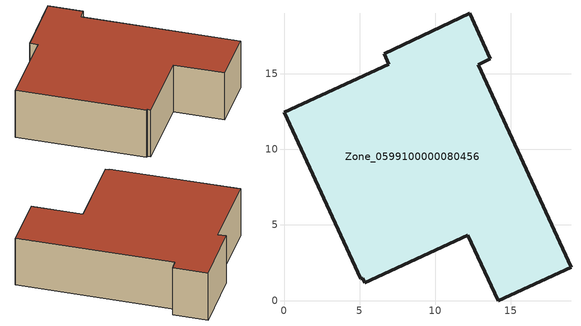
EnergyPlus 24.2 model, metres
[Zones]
Zone_0599100000080456
 floor ground (C_G): 18.97,2.2 14.15,0 12.15,4.32 5.34,1.17 5.19,1.49 5.07,1.43 0,12.43 6.94,15.62 6.61,16.3 12.27,18.98 13.63,15.98 12.82,15.58 z0
 wall outside (C_F): 6.61,16.3 6.94,15.62 0,12.43 5.07,1.43 5.19,1.49 5.34,1.17 12.15,4.32 14.15,0 18.97,2.2 12.82,15.58 13.63,15.98 12.27,18.98 6.61,16.3 z0:4.97
 roof outside (C_R): 18.97,2.2 12.82,15.58 13.63,15.98 12.27,18.98 6.61,16.3 6.94,15.62 0,12.43 5.07,1.43 5.19,1.49 5.34,1.17 12.15,4.32 14.15,0 z4.97
[BUILDING]
Pand.0599100000080456: North Axis=0; Terrain=City; Loads Convergence Tolerance Value=0.04; Temperature Convergence Tolerance Value=0.4; Solar Distribution=FullExterior; Maximum Number of Warmup Days=25; Minimum Number of Warmup Days=1
[Site:Location]
Rotterdam.The.Hague.AP_ZH_NLD Design_Conditions: Latitude=51.96; Longitude=4.45; Time Zone=1; Elevation=-4.5
[SITE:GROUNDTEMPERATURE:BUILDINGSURFACE]
18, 18, 18, 18, 18, 18, 18, 18, 18, 18, 18, 18
[MATERIAL] Thermal Absorptance=0.9; Solar Absorptance=0.7; Visible Absorptance=0.7
Name | Roughness | Thickness | Conductivity | Density | Specific Heat
G.D.1965 | MediumSmooth | 0.15 | 1 | 540 | 1210
F.D.1965 | Rough | 0.3 | 0.857143 | 1920 | 840
R.D.1965 | MediumRough | 0.2 | 0.08 | 1500 | 1000
[CONSTRUCTION]
C_G: G.D.1965
C_F: F.D.1965
C_R: R.D.1965
[ZONE]
Zone_0599100000080456: Type=1; Multiplier=1; Ceiling Height=Autocalculate; Volume=Autocalculate; Floor Area=autocalculate; Part of Total Floor Area=Yes
[ZONEINFILTRATION:DESIGNFLOWRATE]
Infil_Zone_0599100000080456: Zone or ZoneList or Space or SpaceList=Zone_0599100000080456; Schedule=AlwaysOn; Design Flow Rate Calculation Method=Flow/Area; Flow Rate per Floor Area=0.0042; Constant Term Coefficient=1; Temperature Term Coefficient=0; Velocity Term Coefficient=0; Velocity Squared Term Coefficient=0
[HVACTEMPLATE:ZONE:IDEALLOADSAIRSYSTEM]
Zone_0599100000080456: Maximum Heating Supply Air Temperature=50; Minimum Cooling Supply Air Temperature=13; Maximum Heating Supply Air Humidity Ratio=0.0156; Minimum Cooling Supply Air Humidity Ratio=0.0077; Heating Limit=NoLimit; Cooling Limit=NoLimit; Dehumidification Control Type=ConstantSensibleHeatRatio; Cooling Sensible Heat Ratio=0.7; Dehumidification Setpoint=60; Humidification Control Type=None; Humidification Setpoint=30; Outdoor Air Method=None; Outdoor Air Flow Rate per Person=0.00944; Outdoor Air Flow Rate per Zone Floor Area=0; Outdoor Air Flow Rate per Zone=0; Demand Controlled Ventilation Type=None; Outdoor Air Economizer Type=NoEconomizer; Heat Recovery Type=None; Sensible Heat Recovery Effectiveness=0.7; Latent Heat Recovery Effectiveness=0.65
[ZONECONTROL:THERMOSTAT]
ThermostatControl_Zone_0599100000080456: Zone or ZoneList=Zone_0599100000080456; Control Type Schedule=DualSetpointControlType; Control 1=Thermostat_Zone_0599100000080456; Temperature Difference Between Cutout And Setpoint=0
[THERMOSTATSETPOINT:DUALSETPOINT]
Thermostat_Zone_0599100000080456: Heating Setpoint Temperature Schedule=HeatingSetpoint_Zone_0599100000080456; Cooling Setpoint Temperature Schedule=CoolingSetpoint_Zone_0599100000080456
[SCHEDULE:COMPACT]
HeatingSetpoint_Zone_0599100000080456: Through: 12/31, For: AllDays, Until: 24:00, 21
CoolingSetpoint_Zone_0599100000080456: Through: 12/31, For: AllDays, Until: 24:00, 24
DualSetpointControlType: Through: 12/31, For: AllDays, Until: 24:00, 4
AlwaysOn: Through: 12/31, For: AllDays, Until: 24:00, 1
